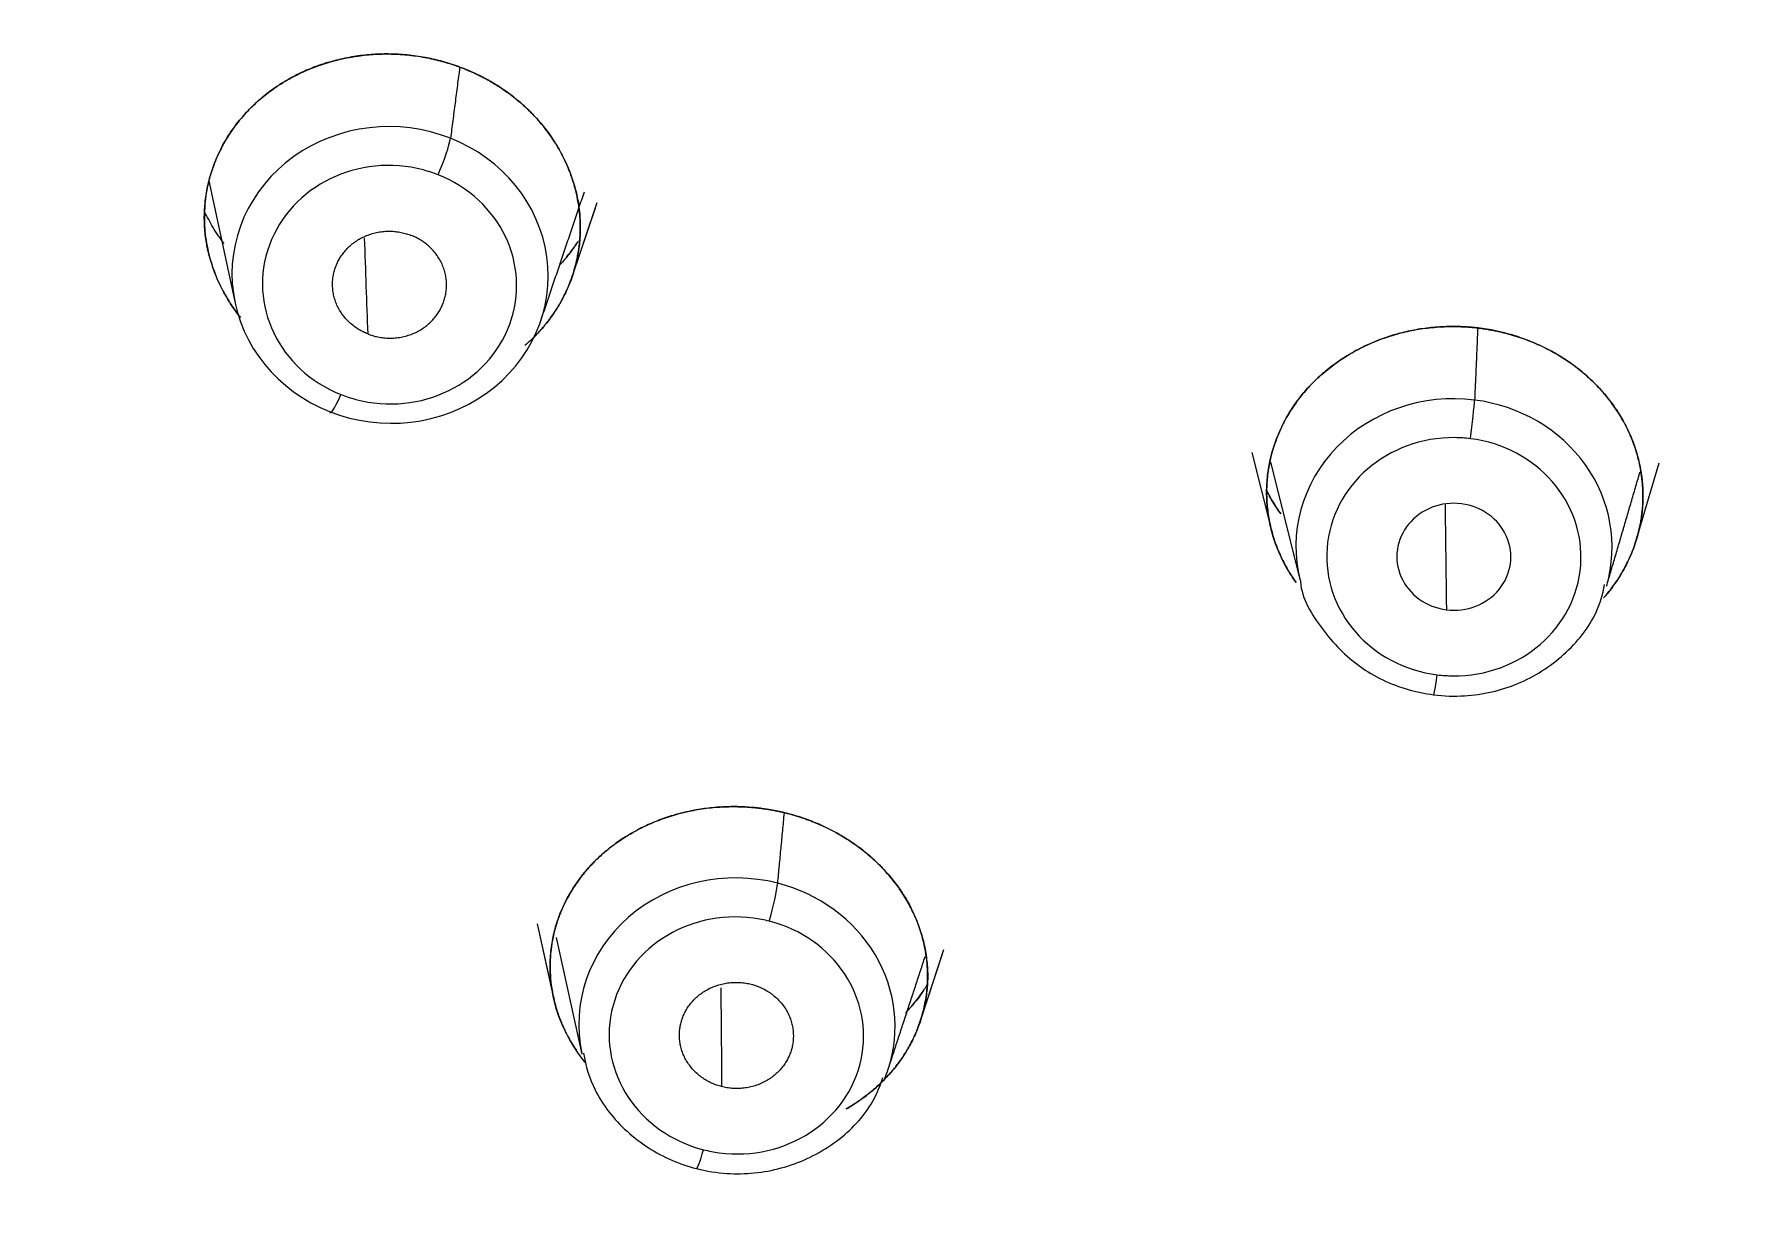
# Model space of a CAD drawing. Extents: x 6453 to 7582, y 0 to 827.
# Drawn here: x 6940.94 to 6957.36, y 449.03 to 460.3 of the extents above; entities that cross this region are included whole.
import ezdxf

# ---------------------------------------------------------------- set-up
doc = ezdxf.new("R2010")
doc.units = 0
doc.header["$LTSCALE"] = 30
doc.header["$MEASUREMENT"] = 0
doc.layers.add('1', color=7, linetype='CONTINUOUS')

msp = doc.modelspace()

# ---------------------------------------------------------------- linework, layer by layer
at = {"layer": '1', "color": 7, "linetype": 'Continuous', "lineweight": 18}
for p, q in [((6942.627, 458.883), (6942.879, 457.703)), ((6946.133, 457.965), (6946.373, 458.674)), ((6946.133, 457.965), (6946.355, 458.622)), ((6952.689, 456.26), (6952.874, 455.523)), ((6952.698, 456.224), (6952.874, 455.523)), ((6952.867, 456.168), (6953.154, 455.027)), ((6956.402, 455.436), (6956.616, 456.163)), ((6956.402, 455.436), (6956.616, 456.163)), ((6945.793, 451.715), (6945.936, 451.073)), ((6945.793, 451.715), (6945.951, 451.004)), ((6945.976, 451.583), (6946.225, 450.459)), ((6949.491, 450.781), (6949.716, 451.467)), ((6949.5, 450.808), (6949.703, 451.426))]:
    msp.add_line(p, q, dxfattribs=at)
for centre, major_axis, ratio, start_param, end_param in [((6959.952, 496.519), (-59.628, 0), 0.953717, 0, 1.529457), ((6959.952, 496.519), (-59.628, 0), 0.953717, 0, 1.529457), ((6944.374, 457.974), (-1.523, 0.088), 0.93787, 4.374346, 7.515939), ((6944.374, 457.974), (1.523, -0.088), 0.93787, 4.374346, 7.515939), ((6954.637, 455.256), (-0.55, 0.011), 0.936807, 4.59996, 7.741553), ((6954.637, 455.256), (0.55, -0.011), 0.936807, 4.59996, 7.741553), ((6947.72, 450.737), (-1.524, 0.076), 0.931132, 2.827073, 2.893291)]:
    msp.add_ellipse(centre, major_axis=major_axis, ratio=ratio, start_param=start_param, end_param=end_param, dxfattribs=at)
at = {"layer": '1', "color": 7, "linetype": 'Continuous', "lineweight": 13}
for centre, major_axis, ratio, start_param, end_param in [((6944.843, 459.044), (0.11, 0.279), 0.115075, 4.376575, 5.855188), ((6944.369, 457.88), (1.224, -0.071), 0.93787, 1.355528, 4.374346), ((6944.369, 457.88), (1.224, -0.071), 0.93787, 4.497121, 7.515939), ((6944.369, 457.88), (1.224, -0.071), 0.93787, 1.232753, 1.355528), ((6943.906, 456.924), (0.11, 0.279), 0.115075, 2.897962, 4.376575), ((6944.369, 457.88), (1.224, -0.071), 0.93787, 4.374346, 4.497121), ((6954.638, 455.351), (-1.525, 0.03), 0.936807, 4.59996, 6.532972), ((6954.798, 456.5), (0.037, 0.298), 0.03925, 4.357052, 5.835665), ((6954.638, 455.351), (1.525, -0.03), 0.936807, 6.041412, 7.741553), ((6954.637, 455.256), (1.226, -0.024), 0.936807, 1.581143, 4.59996), ((6954.637, 455.256), (1.226, -0.024), 0.936807, 4.722736, 7.741553), ((6954.637, 455.256), (1.226, -0.024), 0.936807, 1.458368, 1.581143), ((6954.479, 454.222), (0.037, 0.298), 0.03925, 2.878439, 4.357052), ((6954.637, 455.256), (1.226, -0.024), 0.936807, 4.59996, 4.722736), ((6947.72, 450.737), (-1.524, 0.076), 0.931132, 4.49732, 6.529243), ((6948.037, 451.85), (0.074, 0.291), 0.077828, 4.346945, 5.821092), ((6947.72, 450.737), (-1.524, 0.076), 0.931132, 2.893291, 4.49732), ((6947.715, 450.639), (-1.226, 0.061), 0.931132, 4.62396, 7.638913), ((6947.715, 450.639), (-1.226, 0.061), 0.931132, 1.482368, 4.49732), ((6947.715, 450.639), (-1.226, 0.061), 0.931132, 4.49732, 4.62396), ((6947.403, 449.645), (0.074, 0.291), 0.077828, 3.144843, 4.346945), ((6947.715, 450.639), (-1.226, 0.061), 0.931132, 1.355728, 1.482368)]:
    msp.add_ellipse(centre, major_axis=major_axis, ratio=ratio, start_param=start_param, end_param=end_param, dxfattribs=at)
at = {"layer": '1', "color": 7, "linetype": 'Continuous', "lineweight": 18}
for points, knots in [([(6962.419, 439.668), (6962.999, 439.691), (6964.676, 439.78), (6967.443, 440.04), (6970.703, 440.52), (6973.93, 441.172), (6977.115, 441.992), (6980.248, 442.979), (6983.318, 444.129), (6986.318, 445.439), (6989.237, 446.905), (6992.067, 448.523), (6994.799, 450.287), (6997.425, 452.192), (6999.937, 454.232), (7002.327, 456.402), (7004.588, 458.694), (7006.713, 461.101), (7008.695, 463.617), (7010.529, 466.233), (7012.208, 468.942), (7013.729, 471.735), (7015.085, 474.604), (7016.274, 477.54), (7017.291, 480.534), (7018.133, 483.576), (7018.799, 486.659), (7019.284, 489.772), (7019.59, 492.905), (7019.713, 496.05), (7019.655, 499.196), (7019.414, 502.335), (7018.993, 505.456), (7018.391, 508.55), (7017.612, 511.608), (7016.657, 514.62), (7015.53, 517.578), (7014.233, 520.471), (7012.77, 523.292), (7011.147, 526.031), (7009.368, 528.681), (7007.439, 531.234), (7005.364, 533.681), (7003.152, 536.015), (7000.807, 538.229), (6998.339, 540.316), (6995.753, 542.27), (6993.058, 544.085), (6990.263, 545.755), (6987.375, 547.276), (6984.403, 548.643), (6981.357, 549.85), (6978.245, 550.896), (6975.078, 551.776), (6971.865, 552.489), (6968.616, 553.031), (6965.34, 553.401), (6962.047, 553.598), (6958.749, 553.622), (6955.453, 553.471), (6952.172, 553.148), (6948.914, 552.652), (6945.69, 551.986), (6942.51, 551.151), (6939.382, 550.149), (6936.317, 548.985), (6933.324, 547.661), (6930.413, 546.181), (6927.591, 544.551), (6924.868, 542.774), (6922.252, 540.857), (6919.75, 538.805), (6917.371, 536.624), (6915.122, 534.322), (6913.01, 531.904), (6911.04, 529.379), (6909.22, 526.755), (6907.554, 524.038), (6906.048, 521.238), (6904.706, 518.363), (6903.532, 515.422), (6902.531, 512.423), (6901.704, 509.377), (6901.055, 506.291), (6900.585, 503.176), (6900.295, 500.041), (6900.188, 496.896), (6900.263, 493.75), (6900.519, 490.612), (6900.956, 487.493), (6901.573, 484.402), (6902.368, 481.348), (6903.339, 478.34), (6904.481, 475.388), (6905.793, 472.5), (6907.27, 469.686), (6908.907, 466.954), (6910.699, 464.313), (6912.642, 461.769), (6914.729, 459.332), (6916.953, 457.008), (6919.309, 454.805), (6921.788, 452.73), (6924.384, 450.788), (6927.088, 448.985), (6929.892, 447.328), (6932.788, 445.82), (6935.766, 444.468), (6938.818, 443.274), (6941.935, 442.243), (6945.107, 441.377), (6948.323, 440.68), (6951.575, 440.153), (6954.634, 439.822), (6956.606, 439.702), (6957.484, 439.668)], [0, 0, 0, 0, 0.004702, 0.013606, 0.022511, 0.031416, 0.040321, 0.049226, 0.058131, 0.067035, 0.07594, 0.084844, 0.093748, 0.102652, 0.111556, 0.120459, 0.129362, 0.138265, 0.147168, 0.15607, 0.164972, 0.173874, 0.182775, 0.191676, 0.200577, 0.209478, 0.218378, 0.227279, 0.236179, 0.245079, 0.253978, 0.262878, 0.271778, 0.280678, 0.289578, 0.298478, 0.307379, 0.316279, 0.32518, 0.334081, 0.342982, 0.351884, 0.360785, 0.369687, 0.37859, 0.387493, 0.396396, 0.405299, 0.414202, 0.423106, 0.43201, 0.440914, 0.449818, 0.458723, 0.467628, 0.476532, 0.485437, 0.494342, 0.503247, 0.512152, 0.521057, 0.529962, 0.538867, 0.547772, 0.556677, 0.565582, 0.574486, 0.583391, 0.592295, 0.601199, 0.610103, 0.619007, 0.62791, 0.636813, 0.645716, 0.654619, 0.663521, 0.672423, 0.681325, 0.690226, 0.699127, 0.708028, 0.716929, 0.725829, 0.734729, 0.743629, 0.752529, 0.761429, 0.770329, 0.779229, 0.788129, 0.797029, 0.805929, 0.814829, 0.82373, 0.832631, 0.841532, 0.850433, 0.859334, 0.868236, 0.877138, 0.886041, 0.894944, 0.903847, 0.91275, 0.921653, 0.930557, 0.939461, 0.948365, 0.95727, 0.966174, 0.975079, 0.983983, 0.992888, 1, 1, 1, 1]), ([(6995.778, 451.033), (6996.33, 451.416), (6997.748, 452.443), (6999.935, 454.234), (7002.327, 456.401), (7004.588, 458.694), (7006.713, 461.101), (7008.695, 463.617), (7010.529, 466.233), (7012.208, 468.942), (7013.729, 471.735), (7015.085, 474.604), (7016.274, 477.54), (7017.291, 480.534), (7018.133, 483.576), (7018.799, 486.659), (7019.284, 489.772), (7019.59, 492.905), (7019.713, 496.05), (7019.655, 499.196), (7019.414, 502.335), (7018.993, 505.456), (7018.391, 508.55), (7017.612, 511.608), (7016.657, 514.62), (7015.53, 517.578), (7014.233, 520.471), (7012.77, 523.292), (7011.147, 526.031), (7009.368, 528.681), (7007.439, 531.234), (7005.364, 533.681), (7003.152, 536.015), (7000.807, 538.229), (6998.339, 540.316), (6995.753, 542.27), (6993.058, 544.085), (6990.263, 545.755), (6987.375, 547.276), (6984.403, 548.643), (6981.357, 549.85), (6978.245, 550.896), (6975.078, 551.776), (6971.865, 552.489), (6968.616, 553.031), (6965.34, 553.401), (6962.047, 553.598), (6958.749, 553.622), (6955.453, 553.471), (6952.172, 553.148), (6948.914, 552.652), (6945.69, 551.986), (6942.51, 551.151), (6939.382, 550.149), (6936.317, 548.985), (6933.324, 547.661), (6930.413, 546.181), (6927.591, 544.551), (6924.868, 542.774), (6922.252, 540.857), (6919.75, 538.805), (6917.371, 536.624), (6915.122, 534.322), (6913.01, 531.904), (6911.04, 529.379), (6909.22, 526.755), (6907.554, 524.038), (6906.048, 521.238), (6904.706, 518.363), (6903.532, 515.422), (6902.531, 512.423), (6901.704, 509.377), (6901.055, 506.291), (6900.585, 503.176), (6900.295, 500.041), (6900.188, 496.896), (6900.263, 493.75), (6900.519, 490.612), (6900.956, 487.493), (6901.573, 484.402), (6902.368, 481.348), (6903.339, 478.34), (6904.481, 475.388), (6905.793, 472.5), (6907.27, 469.686), (6908.907, 466.954), (6910.699, 464.313), (6912.642, 461.769), (6914.729, 459.332), (6916.954, 457.009), (6919.307, 454.804), (6921.793, 452.736), (6923.685, 451.284), (6924.774, 450.56), (6924.962, 450.437)], [0, 0, 0, 0, 0.006833, 0.017845, 0.028856, 0.039868, 0.050878, 0.061889, 0.072899, 0.083908, 0.094918, 0.105926, 0.116935, 0.127943, 0.138951, 0.149959, 0.160966, 0.171973, 0.18298, 0.193987, 0.204994, 0.216001, 0.227008, 0.238016, 0.249023, 0.26003, 0.271038, 0.282046, 0.293055, 0.304063, 0.315072, 0.326082, 0.337091, 0.348102, 0.359112, 0.370123, 0.381134, 0.392146, 0.403157, 0.414169, 0.425182, 0.436194, 0.447207, 0.45822, 0.469233, 0.480246, 0.491259, 0.502272, 0.513286, 0.524299, 0.535313, 0.546326, 0.557339, 0.568352, 0.579365, 0.590378, 0.601391, 0.612403, 0.623416, 0.634428, 0.645439, 0.656451, 0.667462, 0.678472, 0.689483, 0.700493, 0.711502, 0.722512, 0.73352, 0.744529, 0.755537, 0.766545, 0.777553, 0.78856, 0.799567, 0.810574, 0.821581, 0.832588, 0.843595, 0.854602, 0.865609, 0.876617, 0.887624, 0.898632, 0.90964, 0.920649, 0.931657, 0.942666, 0.953676, 0.964686, 0.975696, 0.986706, 0.997717, 1, 1, 1, 1]), ([(6942.93, 457.563), (6942.915, 457.583), (6942.864, 457.649), (6942.788, 457.768), (6942.685, 457.971), (6942.598, 458.239), (6942.575, 458.513), (6942.593, 458.728), (6942.625, 458.888), (6942.674, 459.043), (6942.74, 459.193), (6942.822, 459.334), (6942.92, 459.466), (6943.029, 459.588), (6943.15, 459.697), (6943.28, 459.794), (6943.42, 459.878), (6943.57, 459.95), (6943.728, 460.01), (6943.893, 460.056), (6944.062, 460.088), (6944.234, 460.105), (6944.378, 460.106), (6944.494, 460.1), (6944.581, 460.092), (6944.667, 460.08), (6944.737, 460.067), (6944.79, 460.055), (6944.828, 460.046), (6944.866, 460.037), (6944.903, 460.026), (6944.94, 460.015), (6944.976, 460.004), (6945.013, 459.991), (6945.049, 459.978), (6945.073, 459.969), (6945.085, 459.964)], [0, 0, 0, 0, 0.017141, 0.056284, 0.096002, 0.174743, 0.252104, 0.29073, 0.329574, 0.368793, 0.407421, 0.445742, 0.484311, 0.521879, 0.558973, 0.595401, 0.631752, 0.668396, 0.705158, 0.74242, 0.779181, 0.815806, 0.852668, 0.871071, 0.889443, 0.907829, 0.926279, 0.93451, 0.942721, 0.950917, 0.959101, 0.967278, 0.975452, 0.983627, 0.991809, 1, 1, 1, 1]), ([(6942.93, 457.563), (6942.915, 457.583), (6942.864, 457.649), (6942.788, 457.768), (6942.685, 457.971), (6942.598, 458.239), (6942.575, 458.513), (6942.593, 458.728), (6942.625, 458.888), (6942.674, 459.043), (6942.74, 459.193), (6942.822, 459.334), (6942.92, 459.466), (6943.029, 459.588), (6943.15, 459.697), (6943.28, 459.794), (6943.42, 459.878), (6943.57, 459.95), (6943.728, 460.01), (6943.893, 460.056), (6944.062, 460.088), (6944.234, 460.105), (6944.378, 460.106), (6944.494, 460.1), (6944.581, 460.092), (6944.667, 460.08), (6944.737, 460.067), (6944.79, 460.055), (6944.828, 460.046), (6944.866, 460.037), (6944.903, 460.026), (6944.94, 460.015), (6944.976, 460.004), (6945.013, 459.991), (6945.049, 459.978), (6945.073, 459.969), (6945.085, 459.964)], [0, 0, 0, 0, 0.017141, 0.056284, 0.096002, 0.174743, 0.252104, 0.29073, 0.329574, 0.368793, 0.407421, 0.445742, 0.484311, 0.521879, 0.558973, 0.595401, 0.631752, 0.668396, 0.705158, 0.74242, 0.779181, 0.815806, 0.852668, 0.871071, 0.889443, 0.907829, 0.926279, 0.93451, 0.942721, 0.950917, 0.959101, 0.967278, 0.975452, 0.983627, 0.991809, 1, 1, 1, 1]), ([(6945.085, 459.964), (6945.078, 459.967), (6945.065, 459.972), (6945.045, 459.979), (6945.025, 459.987), (6945.005, 459.994), (6944.985, 460.001), (6944.965, 460.007), (6944.944, 460.014), (6944.924, 460.02), (6944.903, 460.026), (6944.882, 460.032), (6944.862, 460.038), (6944.841, 460.043), (6944.82, 460.048), (6944.798, 460.053), (6944.777, 460.058), (6944.734, 460.067), (6944.669, 460.079), (6944.582, 460.092), (6944.495, 460.1), (6944.434, 460.103), (6944.347, 460.106), (6944.233, 460.105), (6944.065, 460.088), (6943.895, 460.057), (6943.735, 460.013), (6943.583, 459.956), (6943.437, 459.887), (6943.291, 459.801), (6943.16, 459.704), (6943.035, 459.593), (6942.917, 459.465), (6942.832, 459.348), (6942.776, 459.254), (6942.748, 459.202), (6942.723, 459.152), (6942.699, 459.1), (6942.673, 459.035), (6942.647, 458.96), (6942.624, 458.879), (6942.604, 458.787), (6942.589, 458.68), (6942.581, 458.567), (6942.583, 458.452), (6942.593, 458.337), (6942.616, 458.208), (6942.653, 458.069), (6942.712, 457.914), (6942.791, 457.761), (6942.869, 457.643), (6942.918, 457.579), (6942.932, 457.562)], [0, 0, 0, 0, 0.004503, 0.009014, 0.013532, 0.018057, 0.022589, 0.027129, 0.031676, 0.03623, 0.040791, 0.04536, 0.049937, 0.05452, 0.059111, 0.06371, 0.068316, 0.07293, 0.091521, 0.110102, 0.128674, 0.147238, 0.148767, 0.183749, 0.219666, 0.256936, 0.29465, 0.327419, 0.362379, 0.401166, 0.44073, 0.472432, 0.515341, 0.561066, 0.573377, 0.59219, 0.602878, 0.613262, 0.633285, 0.652235, 0.670021, 0.693804, 0.719615, 0.747458, 0.774804, 0.802184, 0.829597, 0.867272, 0.903668, 0.945059, 0.985491, 1, 1, 1, 1]), ([(6945.085, 459.964), (6945.078, 459.967), (6945.065, 459.972), (6945.045, 459.979), (6945.025, 459.987), (6945.005, 459.994), (6944.985, 460.001), (6944.965, 460.007), (6944.944, 460.014), (6944.924, 460.02), (6944.903, 460.026), (6944.882, 460.032), (6944.862, 460.038), (6944.841, 460.043), (6944.82, 460.048), (6944.798, 460.053), (6944.777, 460.058), (6944.734, 460.067), (6944.669, 460.079), (6944.582, 460.092), (6944.495, 460.1), (6944.434, 460.103), (6944.347, 460.106), (6944.233, 460.105), (6944.065, 460.088), (6943.895, 460.057), (6943.735, 460.013), (6943.583, 459.956), (6943.437, 459.887), (6943.291, 459.801), (6943.16, 459.704), (6943.035, 459.593), (6942.917, 459.465), (6942.832, 459.348), (6942.776, 459.254), (6942.748, 459.202), (6942.723, 459.152), (6942.699, 459.1), (6942.673, 459.035), (6942.647, 458.96), (6942.624, 458.879), (6942.604, 458.787), (6942.589, 458.68), (6942.581, 458.567), (6942.583, 458.452), (6942.593, 458.337), (6942.616, 458.208), (6942.653, 458.069), (6942.712, 457.914), (6942.791, 457.761), (6942.869, 457.643), (6942.918, 457.579), (6942.932, 457.562)], [0, 0, 0, 0, 0.004503, 0.009014, 0.013532, 0.018057, 0.022589, 0.027129, 0.031676, 0.03623, 0.040791, 0.04536, 0.049937, 0.05452, 0.059111, 0.06371, 0.068316, 0.07293, 0.091521, 0.110102, 0.128674, 0.147238, 0.148767, 0.183749, 0.219666, 0.256936, 0.29465, 0.327419, 0.362379, 0.401166, 0.44073, 0.472432, 0.515341, 0.561066, 0.573377, 0.59219, 0.602878, 0.613262, 0.633285, 0.652235, 0.670021, 0.693804, 0.719615, 0.747458, 0.774804, 0.802184, 0.829597, 0.867272, 0.903668, 0.945059, 0.985491, 1, 1, 1, 1]), ([(6945.73, 457.343), (6945.741, 457.353), (6945.779, 457.39), (6945.84, 457.455), (6945.901, 457.531), (6945.954, 457.605), (6946.005, 457.684), (6946.046, 457.759), (6946.075, 457.82), (6946.092, 457.857), (6946.111, 457.903), (6946.144, 457.993), (6946.183, 458.137), (6946.206, 458.3), (6946.211, 458.464), (6946.2, 458.619), (6946.169, 458.784), (6946.123, 458.935), (6946.063, 459.08), (6945.986, 459.223), (6945.891, 459.363), (6945.785, 459.491), (6945.687, 459.588), (6945.602, 459.661), (6945.535, 459.714), (6945.465, 459.764), (6945.404, 459.804), (6945.355, 459.833), (6945.317, 459.855), (6945.279, 459.875), (6945.241, 459.895), (6945.203, 459.913), (6945.164, 459.931), (6945.125, 459.948), (6945.098, 459.959), (6945.085, 459.964)], [0, 0, 0, 0, 0.014111, 0.04927, 0.082826, 0.106009, 0.13487, 0.171339, 0.18786, 0.199046, 0.210702, 0.235487, 0.291151, 0.354099, 0.393402, 0.448921, 0.50347, 0.552208, 0.597733, 0.650176, 0.702019, 0.751877, 0.800394, 0.825551, 0.850725, 0.87592, 0.901135, 0.913632, 0.926088, 0.938505, 0.950882, 0.96322, 0.975519, 0.987779, 1, 1, 1, 1]), ([(6945.085, 459.964), (6945.092, 459.962), (6945.105, 459.956), (6945.125, 459.948), (6945.145, 459.939), (6945.165, 459.931), (6945.185, 459.922), (6945.204, 459.913), (6945.224, 459.903), (6945.243, 459.894), (6945.262, 459.884), (6945.281, 459.874), (6945.3, 459.864), (6945.319, 459.853), (6945.338, 459.843), (6945.356, 459.832), (6945.375, 459.821), (6945.412, 459.799), (6945.466, 459.763), (6945.536, 459.714), (6945.602, 459.661), (6945.688, 459.587), (6945.788, 459.487), (6945.895, 459.358), (6945.988, 459.219), (6946.066, 459.073), (6946.128, 458.921), (6946.174, 458.765), (6946.202, 458.606), (6946.212, 458.447), (6946.205, 458.287), (6946.181, 458.129), (6946.139, 457.974), (6946.08, 457.823), (6946.003, 457.678), (6945.91, 457.539), (6945.801, 457.41), (6945.718, 457.331), (6945.675, 457.293)], [0, 0, 0, 0, 0.006083, 0.012162, 0.018237, 0.024309, 0.03038, 0.03645, 0.04252, 0.048592, 0.054666, 0.060744, 0.066826, 0.072914, 0.079009, 0.085111, 0.091221, 0.097341, 0.121844, 0.146278, 0.170707, 0.195199, 0.244469, 0.293747, 0.34338, 0.393383, 0.443468, 0.493419, 0.543157, 0.593201, 0.643121, 0.693202, 0.743618, 0.794206, 0.84532, 0.896882, 0.948457, 1, 1, 1, 1]), ([(6945.73, 457.343), (6945.741, 457.353), (6945.779, 457.39), (6945.84, 457.455), (6945.901, 457.531), (6945.954, 457.605), (6946.005, 457.684), (6946.046, 457.759), (6946.075, 457.82), (6946.092, 457.857), (6946.111, 457.903), (6946.144, 457.993), (6946.183, 458.137), (6946.206, 458.3), (6946.211, 458.464), (6946.2, 458.619), (6946.169, 458.784), (6946.123, 458.935), (6946.063, 459.08), (6945.986, 459.223), (6945.891, 459.363), (6945.785, 459.491), (6945.687, 459.588), (6945.602, 459.661), (6945.535, 459.714), (6945.465, 459.764), (6945.404, 459.804), (6945.355, 459.833), (6945.317, 459.855), (6945.279, 459.875), (6945.241, 459.895), (6945.203, 459.913), (6945.164, 459.931), (6945.125, 459.948), (6945.098, 459.959), (6945.085, 459.964)], [0, 0, 0, 0, 0.014111, 0.04927, 0.082826, 0.106009, 0.13487, 0.171339, 0.18786, 0.199046, 0.210702, 0.235487, 0.291151, 0.354099, 0.393402, 0.448921, 0.50347, 0.552208, 0.597733, 0.650176, 0.702019, 0.751877, 0.800394, 0.825551, 0.850725, 0.87592, 0.901135, 0.913632, 0.926088, 0.938505, 0.950882, 0.96322, 0.975519, 0.987779, 1, 1, 1, 1]), ([(6945.085, 459.964), (6945.092, 459.962), (6945.105, 459.956), (6945.125, 459.948), (6945.145, 459.939), (6945.165, 459.931), (6945.185, 459.922), (6945.204, 459.913), (6945.224, 459.903), (6945.243, 459.894), (6945.262, 459.884), (6945.281, 459.874), (6945.3, 459.864), (6945.319, 459.853), (6945.338, 459.843), (6945.356, 459.832), (6945.375, 459.821), (6945.412, 459.799), (6945.466, 459.763), (6945.536, 459.714), (6945.602, 459.661), (6945.688, 459.587), (6945.788, 459.487), (6945.895, 459.358), (6945.988, 459.219), (6946.066, 459.073), (6946.128, 458.921), (6946.174, 458.765), (6946.194, 458.648), (6946.201, 458.584), (6946.202, 458.573)], [0, 0, 0, 0, 0.01099, 0.021971, 0.032945, 0.043915, 0.054882, 0.065847, 0.076814, 0.087782, 0.098756, 0.109735, 0.120723, 0.131721, 0.14273, 0.153754, 0.164792, 0.175848, 0.220114, 0.264253, 0.308385, 0.352629, 0.441638, 0.530659, 0.620322, 0.710653, 0.801132, 0.891369, 0.981222, 1, 1, 1, 1]), ([(6942.772, 458.276), (6942.734, 458.327), (6942.666, 458.427), (6942.61, 458.533), (6942.585, 458.584)], [0, 0, 0, 0, 0.521917, 1, 1, 1, 1]), ([(6942.772, 458.276), (6942.734, 458.327), (6942.666, 458.427), (6942.61, 458.533), (6942.585, 458.584)], [0, 0, 0, 0, 0.521917, 1, 1, 1, 1]), ([(6946.173, 458.274), (6946.168, 458.266), (6946.161, 458.256), (6946.15, 458.241), (6946.132, 458.216), (6946.088, 458.158), (6946.043, 458.105), (6946.011, 458.07), (6946.01, 458.069)], [0, 0, 0, 0, 0.118785, 0.141452, 0.206748, 0.466924, 0.981664, 1, 1, 1, 1]), ([(6946.173, 458.274), (6946.168, 458.266), (6946.161, 458.256), (6946.15, 458.241), (6946.132, 458.216), (6946.088, 458.158), (6946.043, 458.105), (6946.011, 458.07), (6946.01, 458.069)], [0, 0, 0, 0, 0.118785, 0.141452, 0.206748, 0.466924, 0.981664, 1, 1, 1, 1]), ([(6946.063, 458.129), (6946.096, 458.168), (6946.139, 458.224), (6946.179, 458.283), (6946.19, 458.3)], [0, 0, 0, 0, 0.709894, 1, 1, 1, 1]), ([(6946.063, 458.129), (6946.096, 458.168), (6946.139, 458.224), (6946.179, 458.283), (6946.19, 458.3)], [0, 0, 0, 0, 0.709894, 1, 1, 1, 1]), ([(6946.178, 458.129), (6946.167, 458.077), (6946.139, 457.974), (6946.08, 457.823), (6946.003, 457.678), (6945.91, 457.539), (6945.801, 457.41), (6945.718, 457.331), (6945.675, 457.293)], [0, 0, 0, 0, 0.162932, 0.328097, 0.49498, 0.663329, 0.831716, 1, 1, 1, 1]), ([(6954.881, 457.461), (6954.874, 457.462), (6954.86, 457.463), (6954.839, 457.466), (6954.818, 457.468), (6954.797, 457.47), (6954.775, 457.471), (6954.754, 457.473), (6954.733, 457.474), (6954.711, 457.475), (6954.69, 457.476), (6954.669, 457.476), (6954.626, 457.477), (6954.563, 457.476), (6954.48, 457.472), (6954.397, 457.464), (6954.288, 457.45), (6954.155, 457.423), (6954.01, 457.382), (6953.877, 457.333), (6953.737, 457.27), (6953.59, 457.188), (6953.447, 457.088), (6953.325, 456.984), (6953.214, 456.87), (6953.119, 456.752), (6953.033, 456.622), (6952.957, 456.477), (6952.897, 456.321), (6952.864, 456.193), (6952.847, 456.099), (6952.834, 456), (6952.829, 455.897), (6952.832, 455.797), (6952.84, 455.697), (6952.857, 455.594), (6952.882, 455.49), (6952.914, 455.385), (6952.966, 455.257), (6953.037, 455.122), (6953.091, 455.04), (6953.116, 455.006)], [0, 0, 0, 0, 0.005098, 0.010206, 0.015323, 0.020449, 0.025585, 0.030731, 0.035886, 0.04105, 0.046224, 0.051407, 0.0566, 0.076782, 0.096999, 0.117251, 0.137541, 0.176648, 0.216375, 0.248399, 0.280926, 0.331025, 0.374517, 0.413704, 0.454526, 0.498481, 0.533471, 0.578413, 0.63027, 0.668221, 0.686392, 0.708954, 0.750794, 0.7704, 0.79122, 0.833653, 0.855354, 0.878478, 0.922586, 0.96644, 1, 1, 1, 1]), ([(6954.881, 457.461), (6954.874, 457.462), (6954.86, 457.463), (6954.839, 457.466), (6954.818, 457.468), (6954.797, 457.47), (6954.775, 457.471), (6954.754, 457.473), (6954.733, 457.474), (6954.711, 457.475), (6954.69, 457.476), (6954.669, 457.476), (6954.626, 457.477), (6954.563, 457.476), (6954.48, 457.472), (6954.397, 457.464), (6954.288, 457.45), (6954.155, 457.423), (6954.01, 457.382), (6953.877, 457.333), (6953.737, 457.27), (6953.59, 457.188), (6953.447, 457.088), (6953.325, 456.984), (6953.214, 456.87), (6953.119, 456.752), (6953.033, 456.622), (6952.957, 456.477), (6952.897, 456.321), (6952.864, 456.193), (6952.847, 456.099), (6952.834, 456), (6952.829, 455.897), (6952.832, 455.797), (6952.84, 455.697), (6952.857, 455.594), (6952.882, 455.49), (6952.914, 455.385), (6952.966, 455.257), (6953.037, 455.122), (6953.091, 455.04), (6953.116, 455.006)], [0, 0, 0, 0, 0.005098, 0.010206, 0.015323, 0.020449, 0.025585, 0.030731, 0.035886, 0.04105, 0.046224, 0.051407, 0.0566, 0.076782, 0.096999, 0.117251, 0.137541, 0.176648, 0.216375, 0.248399, 0.280926, 0.331025, 0.374517, 0.413704, 0.454526, 0.498481, 0.533471, 0.578413, 0.63027, 0.668221, 0.686392, 0.708954, 0.750794, 0.7704, 0.79122, 0.833653, 0.855354, 0.878478, 0.922586, 0.96644, 1, 1, 1, 1]), ([(6953.116, 455.006), (6953.073, 455.066), (6952.975, 455.223), (6952.889, 455.444), (6952.844, 455.656), (6952.829, 455.818), (6952.831, 455.98), (6952.852, 456.14), (6952.89, 456.297), (6952.946, 456.448), (6953.016, 456.592), (6953.1, 456.727), (6953.197, 456.852), (6953.308, 456.968), (6953.431, 457.075), (6953.565, 457.171), (6953.71, 457.256), (6953.863, 457.329), (6954.023, 457.387), (6954.162, 457.424), (6954.275, 457.447), (6954.36, 457.46), (6954.446, 457.469), (6954.517, 457.474), (6954.572, 457.476), (6954.611, 457.477), (6954.649, 457.477), (6954.688, 457.476), (6954.727, 457.474), (6954.765, 457.472), (6954.804, 457.469), (6954.842, 457.466), (6954.868, 457.462), (6954.881, 457.461)], [0, 0, 0, 0, 0.057771, 0.146116, 0.190212, 0.234564, 0.27934, 0.323444, 0.367196, 0.41123, 0.454125, 0.496473, 0.538068, 0.579566, 0.621408, 0.663374, 0.705926, 0.747901, 0.789714, 0.831789, 0.852801, 0.873776, 0.894768, 0.915831, 0.925229, 0.934604, 0.943961, 0.953305, 0.962641, 0.971973, 0.981307, 0.990648, 1, 1, 1, 1]), ([(6953.116, 455.006), (6953.073, 455.066), (6952.975, 455.223), (6952.889, 455.444), (6952.844, 455.656), (6952.829, 455.818), (6952.831, 455.98), (6952.852, 456.14), (6952.89, 456.297), (6952.946, 456.448), (6953.016, 456.592), (6953.1, 456.727), (6953.197, 456.852), (6953.308, 456.968), (6953.431, 457.075), (6953.565, 457.171), (6953.71, 457.256), (6953.863, 457.329), (6954.023, 457.387), (6954.162, 457.424), (6954.275, 457.447), (6954.36, 457.46), (6954.446, 457.469), (6954.517, 457.474), (6954.572, 457.476), (6954.611, 457.477), (6954.649, 457.477), (6954.688, 457.476), (6954.727, 457.474), (6954.765, 457.472), (6954.804, 457.469), (6954.842, 457.466), (6954.868, 457.462), (6954.881, 457.461)], [0, 0, 0, 0, 0.057771, 0.146116, 0.190212, 0.234564, 0.27934, 0.323444, 0.367196, 0.41123, 0.454125, 0.496473, 0.538068, 0.579566, 0.621408, 0.663374, 0.705926, 0.747901, 0.789714, 0.831789, 0.852801, 0.873776, 0.894768, 0.915831, 0.925229, 0.934604, 0.943961, 0.953305, 0.962641, 0.971973, 0.981307, 0.990648, 1, 1, 1, 1]), ([(6954.881, 457.461), (6954.888, 457.46), (6954.903, 457.458), (6954.924, 457.455), (6954.946, 457.452), (6954.967, 457.448), (6954.989, 457.444), (6955.01, 457.44), (6955.031, 457.436), (6955.053, 457.432), (6955.074, 457.427), (6955.095, 457.422), (6955.116, 457.417), (6955.137, 457.412), (6955.158, 457.406), (6955.179, 457.4), (6955.2, 457.394), (6955.242, 457.382), (6955.304, 457.361), (6955.385, 457.33), (6955.465, 457.296), (6955.568, 457.246), (6955.693, 457.174), (6955.832, 457.076), (6955.961, 456.965), (6956.078, 456.843), (6956.182, 456.712), (6956.27, 456.573), (6956.342, 456.427), (6956.398, 456.276), (6956.437, 456.12), (6956.459, 455.962), (6956.464, 455.802), (6956.45, 455.642), (6956.418, 455.483), (6956.369, 455.326), (6956.301, 455.175), (6956.217, 455.031), (6956.14, 454.927), (6956.093, 454.871), (6956.082, 454.859)], [0, 0, 0, 0, 0.005705, 0.011406, 0.017104, 0.022799, 0.028492, 0.034185, 0.039878, 0.045572, 0.051269, 0.056969, 0.062673, 0.068383, 0.074098, 0.079821, 0.085552, 0.091291, 0.114273, 0.137188, 0.160098, 0.183067, 0.229279, 0.27549, 0.322043, 0.368934, 0.415912, 0.462752, 0.509404, 0.556333, 0.603154, 0.650119, 0.697402, 0.744845, 0.79278, 0.84114, 0.889505, 0.937854, 0.985824, 1, 1, 1, 1]), ([(6956.082, 454.859), (6956.089, 454.867), (6956.137, 454.922), (6956.204, 455.012), (6956.275, 455.129), (6956.325, 455.228), (6956.363, 455.317), (6956.392, 455.401), (6956.418, 455.489), (6956.436, 455.572), (6956.447, 455.637), (6956.452, 455.678), (6956.457, 455.726), (6956.463, 455.821), (6956.46, 455.97), (6956.435, 456.132), (6956.393, 456.292), (6956.337, 456.439), (6956.26, 456.59), (6956.173, 456.724), (6956.073, 456.849), (6955.959, 456.968), (6955.828, 457.079), (6955.688, 457.177), (6955.566, 457.247), (6955.464, 457.296), (6955.384, 457.331), (6955.302, 457.362), (6955.233, 457.385), (6955.177, 457.401), (6955.135, 457.412), (6955.093, 457.423), (6955.051, 457.432), (6955.008, 457.441), (6954.966, 457.449), (6954.923, 457.455), (6954.895, 457.459), (6954.881, 457.461)], [0, 0, 0, 0, 0.009107, 0.062145, 0.095862, 0.128105, 0.158879, 0.18014, 0.206607, 0.240052, 0.255203, 0.265461, 0.276151, 0.298881, 0.349929, 0.407658, 0.443701, 0.494617, 0.544643, 0.58934, 0.63109, 0.679184, 0.726728, 0.772451, 0.816945, 0.840016, 0.863103, 0.886209, 0.909333, 0.920793, 0.932217, 0.943604, 0.954955, 0.96627, 0.977549, 0.988792, 1, 1, 1, 1]), ([(6954.881, 457.461), (6954.888, 457.46), (6954.903, 457.458), (6954.924, 457.455), (6954.946, 457.452), (6954.967, 457.448), (6954.989, 457.444), (6955.01, 457.44), (6955.031, 457.436), (6955.053, 457.432), (6955.074, 457.427), (6955.095, 457.422), (6955.116, 457.417), (6955.137, 457.412), (6955.158, 457.406), (6955.179, 457.4), (6955.2, 457.394), (6955.242, 457.382), (6955.304, 457.361), (6955.385, 457.33), (6955.465, 457.296), (6955.568, 457.246), (6955.693, 457.174), (6955.832, 457.076), (6955.961, 456.965), (6956.078, 456.843), (6956.182, 456.712), (6956.27, 456.573), (6956.342, 456.427), (6956.398, 456.276), (6956.437, 456.12), (6956.459, 455.962), (6956.464, 455.802), (6956.45, 455.642), (6956.418, 455.483), (6956.369, 455.326), (6956.301, 455.175), (6956.217, 455.031), (6956.14, 454.927), (6956.093, 454.871), (6956.082, 454.859)], [0, 0, 0, 0, 0.005705, 0.011406, 0.017104, 0.022799, 0.028492, 0.034185, 0.039878, 0.045572, 0.051269, 0.056969, 0.062673, 0.068383, 0.074098, 0.079821, 0.085552, 0.091291, 0.114273, 0.137188, 0.160098, 0.183067, 0.229279, 0.27549, 0.322043, 0.368934, 0.415912, 0.462752, 0.509404, 0.556333, 0.603154, 0.650119, 0.697402, 0.744845, 0.79278, 0.84114, 0.889505, 0.937854, 0.985824, 1, 1, 1, 1]), ([(6956.082, 454.859), (6956.089, 454.867), (6956.137, 454.922), (6956.204, 455.012), (6956.275, 455.129), (6956.325, 455.228), (6956.363, 455.317), (6956.392, 455.401), (6956.418, 455.489), (6956.436, 455.572), (6956.447, 455.637), (6956.452, 455.678), (6956.457, 455.726), (6956.463, 455.821), (6956.46, 455.97), (6956.435, 456.132), (6956.393, 456.292), (6956.337, 456.439), (6956.26, 456.59), (6956.173, 456.724), (6956.073, 456.849), (6955.959, 456.968), (6955.828, 457.079), (6955.688, 457.177), (6955.566, 457.247), (6955.464, 457.296), (6955.384, 457.331), (6955.302, 457.362), (6955.233, 457.385), (6955.177, 457.401), (6955.135, 457.412), (6955.093, 457.423), (6955.051, 457.432), (6955.008, 457.441), (6954.966, 457.449), (6954.923, 457.455), (6954.895, 457.459), (6954.881, 457.461)], [0, 0, 0, 0, 0.009107, 0.062145, 0.095862, 0.128105, 0.158879, 0.18014, 0.206607, 0.240052, 0.255203, 0.265461, 0.276151, 0.298881, 0.349929, 0.407658, 0.443701, 0.494617, 0.544643, 0.58934, 0.63109, 0.679184, 0.726728, 0.772451, 0.816945, 0.840016, 0.863103, 0.886209, 0.909333, 0.920793, 0.932217, 0.943604, 0.954955, 0.96627, 0.977549, 0.988792, 1, 1, 1, 1]), ([(6952.968, 455.67), (6952.966, 455.673), (6952.929, 455.723), (6952.882, 455.797), (6952.841, 455.87), (6952.829, 455.894)], [0, 0, 0, 0, 0.040159, 0.69696, 1, 1, 1, 1]), ([(6952.968, 455.67), (6952.966, 455.673), (6952.929, 455.723), (6952.882, 455.797), (6952.841, 455.87), (6952.829, 455.894)], [0, 0, 0, 0, 0.040159, 0.69696, 1, 1, 1, 1]), ([(6952.829, 455.894), (6952.836, 455.881), (6952.871, 455.815), (6952.918, 455.74), (6952.96, 455.68), (6952.968, 455.671)], [0, 0, 0, 0, 0.168662, 0.862243, 1, 1, 1, 1]), ([(6952.829, 455.894), (6952.836, 455.881), (6952.871, 455.815), (6952.918, 455.74), (6952.96, 455.68), (6952.968, 455.671)], [0, 0, 0, 0, 0.168662, 0.862243, 1, 1, 1, 1]), ([(6953.156, 455.027), (6953.156, 455.023), (6953.168, 454.853), (6953.357, 454.545), (6953.707, 454.175), (6954.107, 453.987), (6954.358, 453.935), (6954.441, 453.925)], [0, 0, 0, 0, 0.006627, 0.291492, 0.576496, 0.86302, 1, 1, 1, 1]), ([(6954.441, 453.925), (6954.542, 453.912), (6954.816, 453.903), (6955.268, 454.006), (6955.713, 454.292), (6956.001, 454.643), (6956.074, 454.893), (6956.09, 454.987)], [0, 0, 0, 0, 0.137367, 0.380103, 0.624044, 0.867492, 1, 1, 1, 1]), ([(6948.204, 452.781), (6948.197, 452.783), (6948.184, 452.786), (6948.163, 452.791), (6948.143, 452.796), (6948.123, 452.8), (6948.102, 452.804), (6948.081, 452.808), (6948.06, 452.812), (6948.04, 452.816), (6948.019, 452.819), (6947.998, 452.823), (6947.945, 452.83), (6947.859, 452.84), (6947.728, 452.847), (6947.583, 452.845), (6947.427, 452.831), (6947.273, 452.806), (6947.121, 452.769), (6946.972, 452.719), (6946.788, 452.64), (6946.616, 452.541), (6946.459, 452.422), (6946.351, 452.323), (6946.252, 452.216), (6946.164, 452.099), (6946.08, 451.962), (6946.027, 451.848), (6945.998, 451.768), (6945.984, 451.728), (6945.962, 451.658), (6945.94, 451.562), (6945.925, 451.459), (6945.92, 451.388), (6945.917, 451.313), (6945.919, 451.215), (6945.932, 451.09), (6945.959, 450.961), (6946, 450.826), (6946.057, 450.688), (6946.12, 450.572), (6946.164, 450.504), (6946.18, 450.482)], [0, 0, 0, 0, 0.004791, 0.009591, 0.0144, 0.019218, 0.024045, 0.028881, 0.033725, 0.038579, 0.043442, 0.048314, 0.053195, 0.080188, 0.107289, 0.143626, 0.179968, 0.215796, 0.25242, 0.289628, 0.327008, 0.395602, 0.434188, 0.473482, 0.505992, 0.545914, 0.586882, 0.631827, 0.645298, 0.655164, 0.665301, 0.704695, 0.733801, 0.748734, 0.762643, 0.793824, 0.827495, 0.862986, 0.898457, 0.938608, 0.979351, 1, 1, 1, 1]), ([(6948.204, 452.781), (6948.197, 452.783), (6948.184, 452.786), (6948.163, 452.791), (6948.143, 452.796), (6948.123, 452.8), (6948.102, 452.804), (6948.081, 452.808), (6948.06, 452.812), (6948.04, 452.816), (6948.019, 452.819), (6947.998, 452.823), (6947.945, 452.83), (6947.859, 452.84), (6947.728, 452.847), (6947.583, 452.845), (6947.427, 452.831), (6947.273, 452.806), (6947.121, 452.769), (6946.972, 452.719), (6946.788, 452.64), (6946.616, 452.541), (6946.459, 452.422), (6946.351, 452.323), (6946.252, 452.216), (6946.164, 452.099), (6946.08, 451.962), (6946.027, 451.848), (6945.998, 451.768), (6945.984, 451.728), (6945.962, 451.658), (6945.94, 451.562), (6945.925, 451.459), (6945.92, 451.388), (6945.917, 451.313), (6945.919, 451.215), (6945.932, 451.09), (6945.959, 450.961), (6946, 450.826), (6946.057, 450.688), (6946.12, 450.572), (6946.164, 450.504), (6946.18, 450.482)], [0, 0, 0, 0, 0.004791, 0.009591, 0.0144, 0.019218, 0.024045, 0.028881, 0.033725, 0.038579, 0.043442, 0.048314, 0.053195, 0.080188, 0.107289, 0.143626, 0.179968, 0.215796, 0.25242, 0.289628, 0.327008, 0.395602, 0.434188, 0.473482, 0.505992, 0.545914, 0.586882, 0.631827, 0.645298, 0.655164, 0.665301, 0.704695, 0.733801, 0.748734, 0.762643, 0.793824, 0.827495, 0.862986, 0.898457, 0.938608, 0.979351, 1, 1, 1, 1]), ([(6946.262, 450.373), (6946.259, 450.376), (6946.22, 450.424), (6946.118, 450.568), (6945.992, 450.818), (6945.928, 451.081), (6945.915, 451.293), (6945.923, 451.452), (6945.949, 451.609), (6945.992, 451.762), (6946.054, 451.909), (6946.131, 452.049), (6946.222, 452.179), (6946.326, 452.299), (6946.441, 452.408), (6946.568, 452.506), (6946.706, 452.593), (6946.854, 452.67), (6947.011, 452.733), (6947.174, 452.784), (6947.342, 452.82), (6947.485, 452.838), (6947.6, 452.845), (6947.687, 452.846), (6947.774, 452.845), (6947.845, 452.84), (6947.9, 452.835), (6947.938, 452.831), (6947.977, 452.826), (6948.015, 452.82), (6948.053, 452.814), (6948.091, 452.807), (6948.129, 452.799), (6948.167, 452.79), (6948.192, 452.784), (6948.204, 452.781)], [0, 0, 0, 0, 0.002884, 0.04497, 0.128492, 0.210539, 0.251466, 0.292703, 0.334342, 0.375339, 0.415951, 0.456856, 0.496608, 0.535866, 0.574357, 0.612759, 0.651443, 0.690267, 0.729517, 0.768229, 0.806785, 0.845571, 0.864879, 0.884153, 0.903441, 0.922794, 0.931415, 0.940015, 0.948598, 0.957169, 0.965733, 0.974293, 0.982855, 0.991422, 1, 1, 1, 1]), ([(6946.262, 450.373), (6946.259, 450.376), (6946.22, 450.424), (6946.118, 450.568), (6945.992, 450.818), (6945.928, 451.081), (6945.915, 451.293), (6945.923, 451.452), (6945.949, 451.609), (6945.992, 451.762), (6946.054, 451.909), (6946.131, 452.049), (6946.222, 452.179), (6946.326, 452.299), (6946.441, 452.408), (6946.568, 452.506), (6946.706, 452.593), (6946.854, 452.67), (6947.011, 452.733), (6947.174, 452.784), (6947.342, 452.82), (6947.485, 452.838), (6947.6, 452.845), (6947.687, 452.846), (6947.774, 452.845), (6947.845, 452.84), (6947.9, 452.835), (6947.938, 452.831), (6947.977, 452.826), (6948.015, 452.82), (6948.053, 452.814), (6948.091, 452.807), (6948.129, 452.799), (6948.167, 452.79), (6948.192, 452.784), (6948.204, 452.781)], [0, 0, 0, 0, 0.002884, 0.04497, 0.128492, 0.210539, 0.251466, 0.292703, 0.334342, 0.375339, 0.415951, 0.456856, 0.496608, 0.535866, 0.574357, 0.612759, 0.651443, 0.690267, 0.729517, 0.768229, 0.806785, 0.845571, 0.864879, 0.884153, 0.903441, 0.922794, 0.931415, 0.940015, 0.948598, 0.957169, 0.965733, 0.974293, 0.982855, 0.991422, 1, 1, 1, 1]), ([(6948.204, 452.781), (6948.211, 452.779), (6948.225, 452.775), (6948.247, 452.77), (6948.268, 452.764), (6948.289, 452.757), (6948.31, 452.751), (6948.331, 452.744), (6948.351, 452.737), (6948.372, 452.73), (6948.393, 452.723), (6948.413, 452.716), (6948.433, 452.708), (6948.454, 452.7), (6948.474, 452.692), (6948.494, 452.683), (6948.514, 452.675), (6948.554, 452.657), (6948.613, 452.629), (6948.689, 452.589), (6948.763, 452.545), (6948.859, 452.483), (6948.972, 452.397), (6949.096, 452.285), (6949.208, 452.164), (6949.305, 452.034), (6949.387, 451.898), (6949.454, 451.754), (6949.506, 451.605), (6949.542, 451.452), (6949.561, 451.297), (6949.562, 451.141), (6949.545, 450.987), (6949.51, 450.833), (6949.458, 450.682), (6949.387, 450.536), (6949.299, 450.396), (6949.194, 450.265), (6949.074, 450.144), (6948.955, 450.046), (6948.854, 449.977), (6948.798, 449.944), (6948.775, 449.93)], [0, 0, 0, 0, 0.005276, 0.010546, 0.015809, 0.021067, 0.026321, 0.031571, 0.036819, 0.042065, 0.047311, 0.052556, 0.057803, 0.063052, 0.068303, 0.073558, 0.078818, 0.084083, 0.105174, 0.12624, 0.147337, 0.168525, 0.210799, 0.25316, 0.295179, 0.337048, 0.37903, 0.421353, 0.464186, 0.50721, 0.550517, 0.593575, 0.636801, 0.680609, 0.725001, 0.769544, 0.814655, 0.859891, 0.905133, 0.950389, 0.979907, 1, 1, 1, 1]), ([(6948.775, 449.93), (6948.78, 449.933), (6948.836, 449.966), (6948.935, 450.031), (6949.045, 450.12), (6949.129, 450.198), (6949.198, 450.272), (6949.267, 450.355), (6949.331, 450.446), (6949.381, 450.529), (6949.422, 450.608), (6949.466, 450.706), (6949.499, 450.803), (6949.524, 450.897), (6949.546, 450.999), (6949.562, 451.143), (6949.56, 451.307), (6949.539, 451.465), (6949.504, 451.615), (6949.449, 451.768), (6949.381, 451.907), (6949.3, 452.04), (6949.204, 452.168), (6949.091, 452.291), (6948.968, 452.401), (6948.857, 452.484), (6948.763, 452.545), (6948.688, 452.589), (6948.611, 452.63), (6948.547, 452.661), (6948.496, 452.683), (6948.46, 452.697), (6948.424, 452.711), (6948.388, 452.725), (6948.352, 452.737), (6948.315, 452.749), (6948.278, 452.761), (6948.241, 452.771), (6948.216, 452.778), (6948.204, 452.781)], [0, 0, 0, 0, 0.004286, 0.049596, 0.090832, 0.115214, 0.140118, 0.171707, 0.201828, 0.230486, 0.251074, 0.27491, 0.319434, 0.336399, 0.356484, 0.406498, 0.457743, 0.492808, 0.538812, 0.584026, 0.62473, 0.662968, 0.706429, 0.749477, 0.790979, 0.831486, 0.852712, 0.873956, 0.89522, 0.916508, 0.925888, 0.935241, 0.944569, 0.95387, 0.963146, 0.972397, 0.981623, 0.990824, 1, 1, 1, 1]), ([(6948.775, 449.93), (6948.78, 449.933), (6948.836, 449.966), (6948.935, 450.031), (6949.045, 450.12), (6949.129, 450.198), (6949.198, 450.272), (6949.267, 450.355), (6949.331, 450.446), (6949.381, 450.529), (6949.422, 450.608), (6949.466, 450.706), (6949.499, 450.803), (6949.524, 450.897), (6949.546, 450.999), (6949.562, 451.143), (6949.56, 451.307), (6949.539, 451.465), (6949.504, 451.615), (6949.449, 451.768), (6949.381, 451.907), (6949.3, 452.04), (6949.204, 452.168), (6949.091, 452.291), (6948.968, 452.401), (6948.857, 452.484), (6948.763, 452.545), (6948.688, 452.589), (6948.611, 452.63), (6948.547, 452.661), (6948.496, 452.683), (6948.46, 452.697), (6948.424, 452.711), (6948.388, 452.725), (6948.352, 452.737), (6948.315, 452.749), (6948.278, 452.761), (6948.241, 452.771), (6948.216, 452.778), (6948.204, 452.781)], [0, 0, 0, 0, 0.004286, 0.049596, 0.090832, 0.115214, 0.140118, 0.171707, 0.201828, 0.230486, 0.251074, 0.27491, 0.319434, 0.336399, 0.356484, 0.406498, 0.457743, 0.492808, 0.538812, 0.584026, 0.62473, 0.662968, 0.706429, 0.749477, 0.790979, 0.831486, 0.852712, 0.873956, 0.89522, 0.916508, 0.925888, 0.935241, 0.944569, 0.95387, 0.963146, 0.972397, 0.981623, 0.990824, 1, 1, 1, 1]), ([(6948.204, 452.781), (6948.211, 452.779), (6948.225, 452.775), (6948.247, 452.77), (6948.268, 452.764), (6948.289, 452.757), (6948.31, 452.751), (6948.331, 452.744), (6948.351, 452.737), (6948.372, 452.73), (6948.393, 452.723), (6948.413, 452.716), (6948.433, 452.708), (6948.454, 452.7), (6948.474, 452.692), (6948.494, 452.683), (6948.514, 452.675), (6948.554, 452.657), (6948.613, 452.629), (6948.689, 452.589), (6948.763, 452.545), (6948.859, 452.483), (6948.972, 452.397), (6949.096, 452.285), (6949.208, 452.164), (6949.305, 452.034), (6949.387, 451.898), (6949.454, 451.754), (6949.506, 451.605), (6949.542, 451.452), (6949.561, 451.297), (6949.562, 451.141), (6949.545, 450.987), (6949.51, 450.833), (6949.458, 450.682), (6949.387, 450.536), (6949.299, 450.396), (6949.194, 450.265), (6949.074, 450.144), (6948.955, 450.046), (6948.854, 449.977), (6948.798, 449.944), (6948.775, 449.93)], [0, 0, 0, 0, 0.005276, 0.010546, 0.015809, 0.021067, 0.026321, 0.031571, 0.036819, 0.042065, 0.047311, 0.052556, 0.057803, 0.063052, 0.068303, 0.073558, 0.078818, 0.084083, 0.105174, 0.12624, 0.147337, 0.168525, 0.210799, 0.25316, 0.295179, 0.337048, 0.37903, 0.421353, 0.464186, 0.50721, 0.550517, 0.593575, 0.636801, 0.680609, 0.725001, 0.769544, 0.814655, 0.859891, 0.905133, 0.950389, 0.979907, 1, 1, 1, 1]), ([(6949.347, 450.855), (6949.37, 450.88), (6949.434, 450.951), (6949.502, 451.041), (6949.544, 451.107), (6949.554, 451.123)], [0, 0, 0, 0, 0.298482, 0.833059, 1, 1, 1, 1]), ([(6949.347, 450.855), (6949.37, 450.88), (6949.434, 450.951), (6949.502, 451.041), (6949.544, 451.107), (6949.554, 451.123)], [0, 0, 0, 0, 0.298482, 0.833059, 1, 1, 1, 1]), ([(6949.523, 451.075), (6949.513, 451.06), (6949.479, 451.011), (6949.442, 450.964), (6949.414, 450.931)], [0, 0, 0, 0, 0.296842, 1, 1, 1, 1]), ([(6949.523, 451.075), (6949.513, 451.06), (6949.479, 451.011), (6949.442, 450.964), (6949.414, 450.931)], [0, 0, 0, 0, 0.296843, 1, 1, 1, 1]), ([(6946.241, 450.469), (6946.261, 450.343), (6946.345, 450.067), (6946.641, 449.693), (6947.006, 449.458), (6947.247, 449.376), (6947.329, 449.355)], [0, 0, 0, 0, 0.230339, 0.539927, 0.850986, 1, 1, 1, 1]), ([(6947.329, 449.355), (6947.427, 449.33), (6947.697, 449.287), (6948.159, 449.332), (6948.641, 449.557), (6948.982, 449.878), (6949.095, 450.129), (6949.127, 450.234)], [0, 0, 0, 0, 0.134499, 0.372265, 0.611432, 0.850423, 1, 1, 1, 1])]:
    msp.add_open_spline(points, degree=3, knots=knots, dxfattribs=at)
msp.add_rational_spline([(6900.323, 496.519), (6900.323, 441.954), (6957.487, 439.699)], [1, 0.715597051235, 0.983511684925], degree=2, dxfattribs=at)
msp.add_rational_spline([(6900.323, 496.519), (6900.323, 441.954), (6957.487, 439.699)], [1, 0.715597051235, 0.983511684925], degree=2, dxfattribs=at)
at = {"layer": '1', "color": 7, "linetype": 'Continuous', "lineweight": 13}
for points, degree in [([(6945.045, 459.972), (6944.957, 459.292)], 1), ([(6944.125, 458.327), (6944.136, 458.02), (6944.147, 457.712), (6944.159, 457.405)], 3), ([(6954.867, 457.46), (6954.837, 456.767)], 1), ([(6954.552, 455.762), (6954.565, 454.745)], 1), ([(6948.114, 452.108), (6948.178, 452.783)], 1), ([(6947.565, 451.099), (6947.568, 450.781), (6947.57, 450.463), (6947.573, 450.145)], 3)]:
    msp.add_open_spline(points, degree=degree, dxfattribs=at)
at = {"layer": '1', "color": 7, "linetype": 'Continuous', "lineweight": 18}
for points in [[(6945.826, 457.526), (6946.249, 458.776)], [(6956.11, 454.972), (6956.434, 456.076)], [(6949.18, 450.315), (6949.536, 451.399)]]:
    msp.add_open_spline(points, degree=1, dxfattribs=at)
for points, weights in [([(6944.159, 457.405), (6943.65, 457.605), (6943.861, 458.081), (6944.071, 458.556), (6944.579, 458.355)], [1, 0.707106781185, 1, 0.707106781185, 1]), ([(6944.159, 457.405), (6944.667, 457.204), (6944.877, 457.679), (6945.087, 458.155), (6944.579, 458.355)], [1, 0.707106781179, 1, 0.707106781179, 1]), ([(6947.573, 450.145), (6947.042, 450.281), (6947.184, 450.774), (6947.326, 451.268), (6947.857, 451.133)], [1, 0.707106781183, 1, 0.707106781183, 1]), ([(6947.857, 451.133), (6948.388, 450.997), (6948.246, 450.503), (6948.104, 450.009), (6947.573, 450.145)], [1, 0.70710678119, 1, 0.70710678119, 1])]:
    msp.add_rational_spline(points, weights, degree=2, knots=[0, 0, 0, 0.5, 0.5, 1, 1, 1], dxfattribs=at)

doc.saveas('drawing.dxf')
